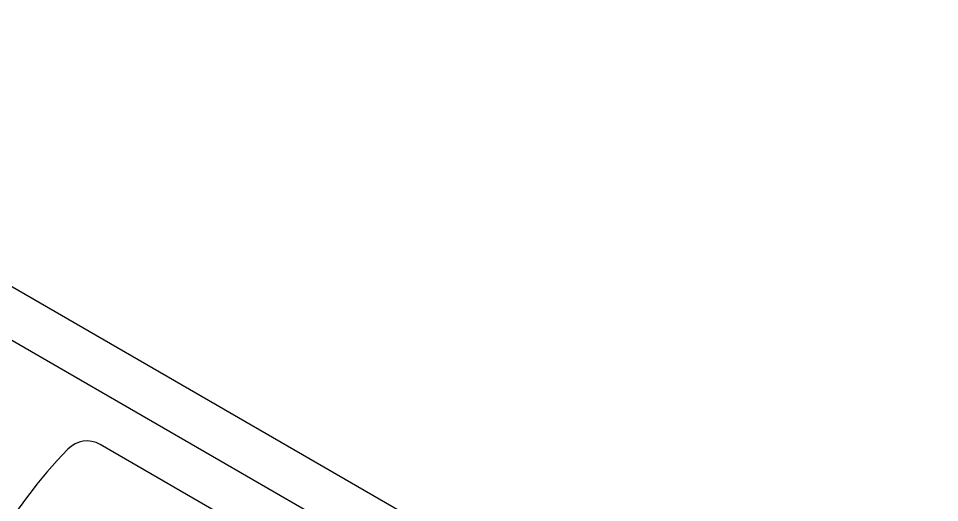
# Model space of a CAD drawing. Extents: x 442 to 745, y 5 to 355.
# Drawn here: x 623.3 to 680.8, y 324.5 to 354.7 of the extents above; entities that cross this region are included whole.
import ezdxf

# ---------------------------------------------------------------- set-up
doc = ezdxf.new("R2010")
doc.units = 0
doc.layers.add('VISIBLE__ANSI_', color=7, linetype='CONTINUOUS')

msp = doc.modelspace()

# ---------------------------------------------------------------- linework, layer by layer
at = {"layer": 'VISIBLE__ANSI_'}
for p, q in [((745.495, 267.193), (593.942, 354.692)), ((593.942, 351.364), (742.612, 265.529)), ((679.226, 298.796), (628.441, 328.118))]:
    msp.add_line(p, q, dxfattribs=at)
for centre, radius, start, end in [((627.617, 326.691), 1.647, 60, 135.96546), ((649.345, 305.683), 31.87, 135.96546, 150)]:
    msp.add_arc(centre, radius, start, end, dxfattribs=at)

doc.saveas('drawing.dxf')
